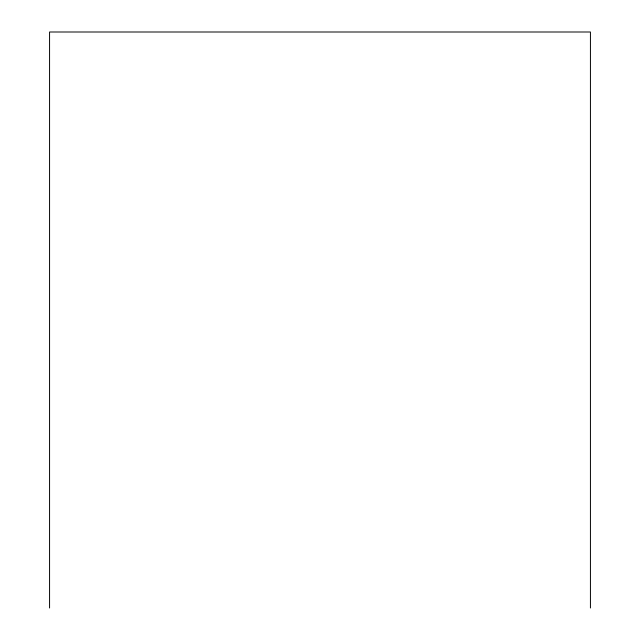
<?xml version="1.0" encoding="UTF-8"?>
<svg xmlns="http://www.w3.org/2000/svg" width="640" height="640" viewBox="0 0 640 640"><rect width="100%" height="100%" fill="white"/><g stroke="black" fill="none" stroke-linecap="round" stroke-linejoin="round"><path stroke-width="0.96" d="M590.432 608L590.432 32L49.568 32L49.568 608"/></g></svg>
